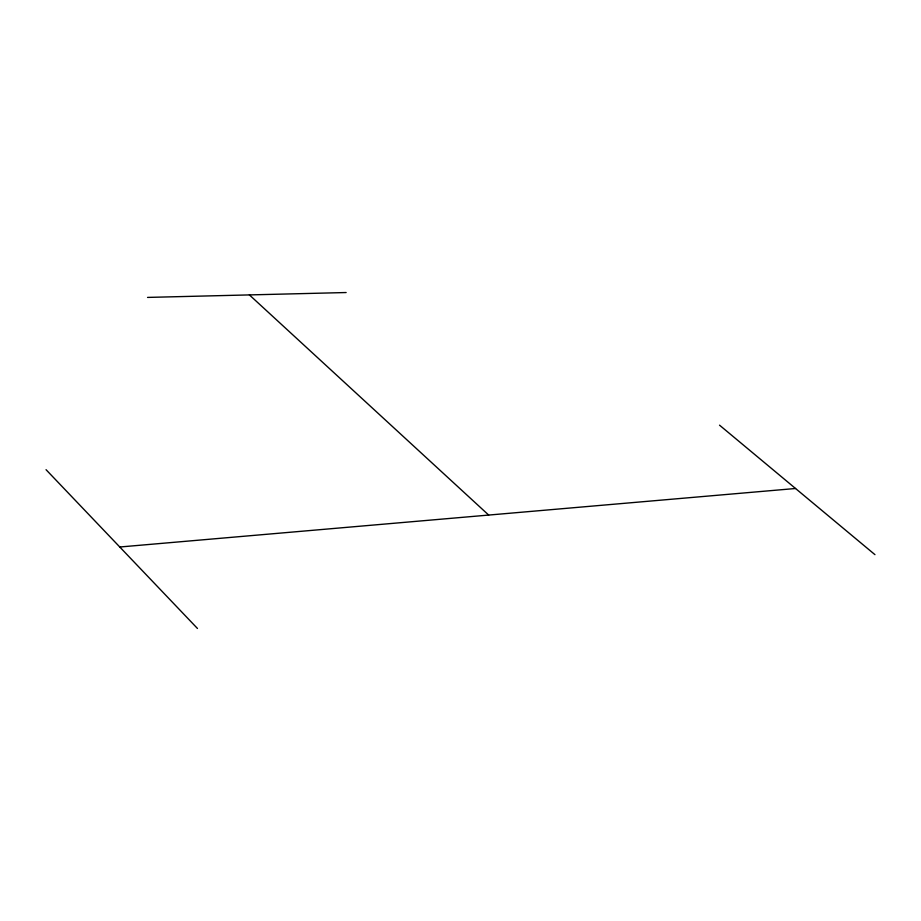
<?xml version="1.0" encoding="UTF-8"?>
<svg xmlns="http://www.w3.org/2000/svg" width="921" height="921" viewBox="0 0 921 921"><rect width="100%" height="100%" fill="white"/><g stroke="black" fill="none" stroke-linecap="round" stroke-linejoin="round"><path stroke-width="1.38" d="M119.765 547.005L795.548 488.498M147.556 297.414L346.135 292.533M719.531 425.168L874.95 554.649M249.384 294.904L488.683 515.058M46.05 469.687L197.462 628.467"/></g></svg>
